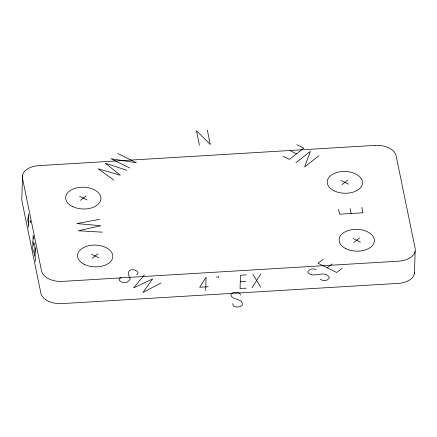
<?xml version="1.0" encoding="UTF-8"?>
<svg xmlns="http://www.w3.org/2000/svg" width="437" height="437" viewBox="0 0 437 437"><rect width="100%" height="100%" fill="white"/><g stroke="black" fill="none" stroke-linecap="round" stroke-linejoin="round"><path stroke-width="0.66" d="M22.533 175.286L21.872 197.513A18.835 11.624 1.7 0 0 21.85 200.55L40.865 293.161A18.835 11.624 1.7 0 0 61.923 303.617L398.183 283.384A18.835 11.624 1.7 0 0 414.631 272.508M28.372 227.284L28.766 213.961L27.7 219.789L28.793 225.115M30.115 221.821L30.153 220.51M30.3 222.733L30.339 221.422M205.68 290.589L206.078 277.266L199.671 287.251L208.269 286.732M216.905 277.741L216.943 276.43M218.374 277.653L218.413 276.342M414.467 273.715L415.128 251.488M34.261 256.011L35.719 247.823M252.002 287.819L260.714 273.977M144.439 274.868L133.651 287.89L152.66 278.948L142.899 292.479L160.903 283.039M80.424 200.348L86.187 195.858M92.311 258.234L98.074 253.744M121.196 277.162L119.279 278.943A3.775 2.332 1.7 0 0 119.623 280.691A8.685 5.359 1.7 0 0 123.573 282.652L126.375 282.466L127.522 281.876L129.909 279.664L130.215 278.669C127.599 274.431 127.211 268.886 133.662 269.755A8.685 5.359 1.7 0 1 137.611 271.71L138.048 272.568L137.934 273.458L136.628 274.786M295.953 162.63L310.363 151.404L304.622 166.929L319.032 155.703M341.963 184.611L347.726 180.12M323.052 259.387L318.081 263.26L336.698 272.497L342.089 268.302M353.844 242.497L359.613 238.007M327.275 267.821L332.24 263.948M99.576 219.352L76.803 223.575L100.887 225.743L78.278 230.763L102.203 232.151M246.25 274.862L240.459 275.212L240.06 288.54L246.348 288.158M240.263 281.794L246.053 281.444M126.735 170.255L105.29 163.192L120.366 175.221L98.117 168.78L113.97 180.197M296.843 144.691L303.802 148.148L289.392 159.374L282.974 156.189M290.092 150.645L296.51 153.829M341.122 180.519L348.568 184.212M353.009 238.405L360.454 242.098M117.755 153.513L136.366 162.755L111.042 158.746L129.652 167.983M316.022 269.766L313.837 268.919L311.018 269.066A8.685 5.359 1.7 0 0 307.965 271.448L307.872 272.338C313.045 279.117 324.139 269.416 329.23 277.184L329.154 278.069A8.685 5.359 1.7 0 1 326.095 280.45A3.775 2.332 1.7 0 1 323.282 280.614L320.332 279.374M79.583 196.257L87.029 199.949M91.47 254.143L98.915 257.835M252.886 274.447L260.807 287.289M361.852 207.389L362.961 212.797L339.609 214.206L338.588 209.214M350.119 208.52L351.14 213.513M207.329 130.035L210.301 144.505L196.453 130.69L199.425 145.16M240.514 295.139L239.891 293.598L237.668 292.473A8.685 5.359 1.7 0 0 232.719 292.768L230.993 294.139C230.589 300.716 243.567 297.673 242.273 305.212L240.563 306.566A8.685 5.359 1.7 0 1 235.614 306.867A3.775 2.332 1.7 0 1 233.374 305.747L232.648 303.611M33.878 238.875L33.141 235.286L32.742 248.609L33.545 252.504M32.944 241.863L33.682 245.452M34.72 242.972L35.381 261.468M375.077 145.384L38.817 165.623A18.835 11.624 1.7 0 0 22.511 178.323L41.526 270.94A18.835 11.624 1.7 0 0 62.584 281.39L398.844 261.157A18.835 11.624 1.7 0 0 415.15 248.456L396.135 155.84A18.835 11.624 1.7 0 0 375.077 145.384M84.385 264.407A17.66 10.898 1.7 0 0 112.686 257.781A17.66 10.898 1.7 0 0 88.503 245.78A17.66 10.898 1.7 0 0 84.385 264.407M334.037 190.783A17.66 10.898 1.7 0 0 362.339 184.157A17.66 10.898 1.7 0 0 338.162 172.156A17.66 10.898 1.7 0 0 334.037 190.783M345.918 248.669A17.66 10.898 1.7 0 0 374.225 242.043A17.66 10.898 1.7 0 0 350.042 230.042A17.66 10.898 1.7 0 0 345.918 248.669M72.498 206.526A17.66 10.898 1.7 0 0 100.8 199.895A17.66 10.898 1.7 0 0 76.622 187.894A17.66 10.898 1.7 0 0 72.498 206.526"/></g></svg>
